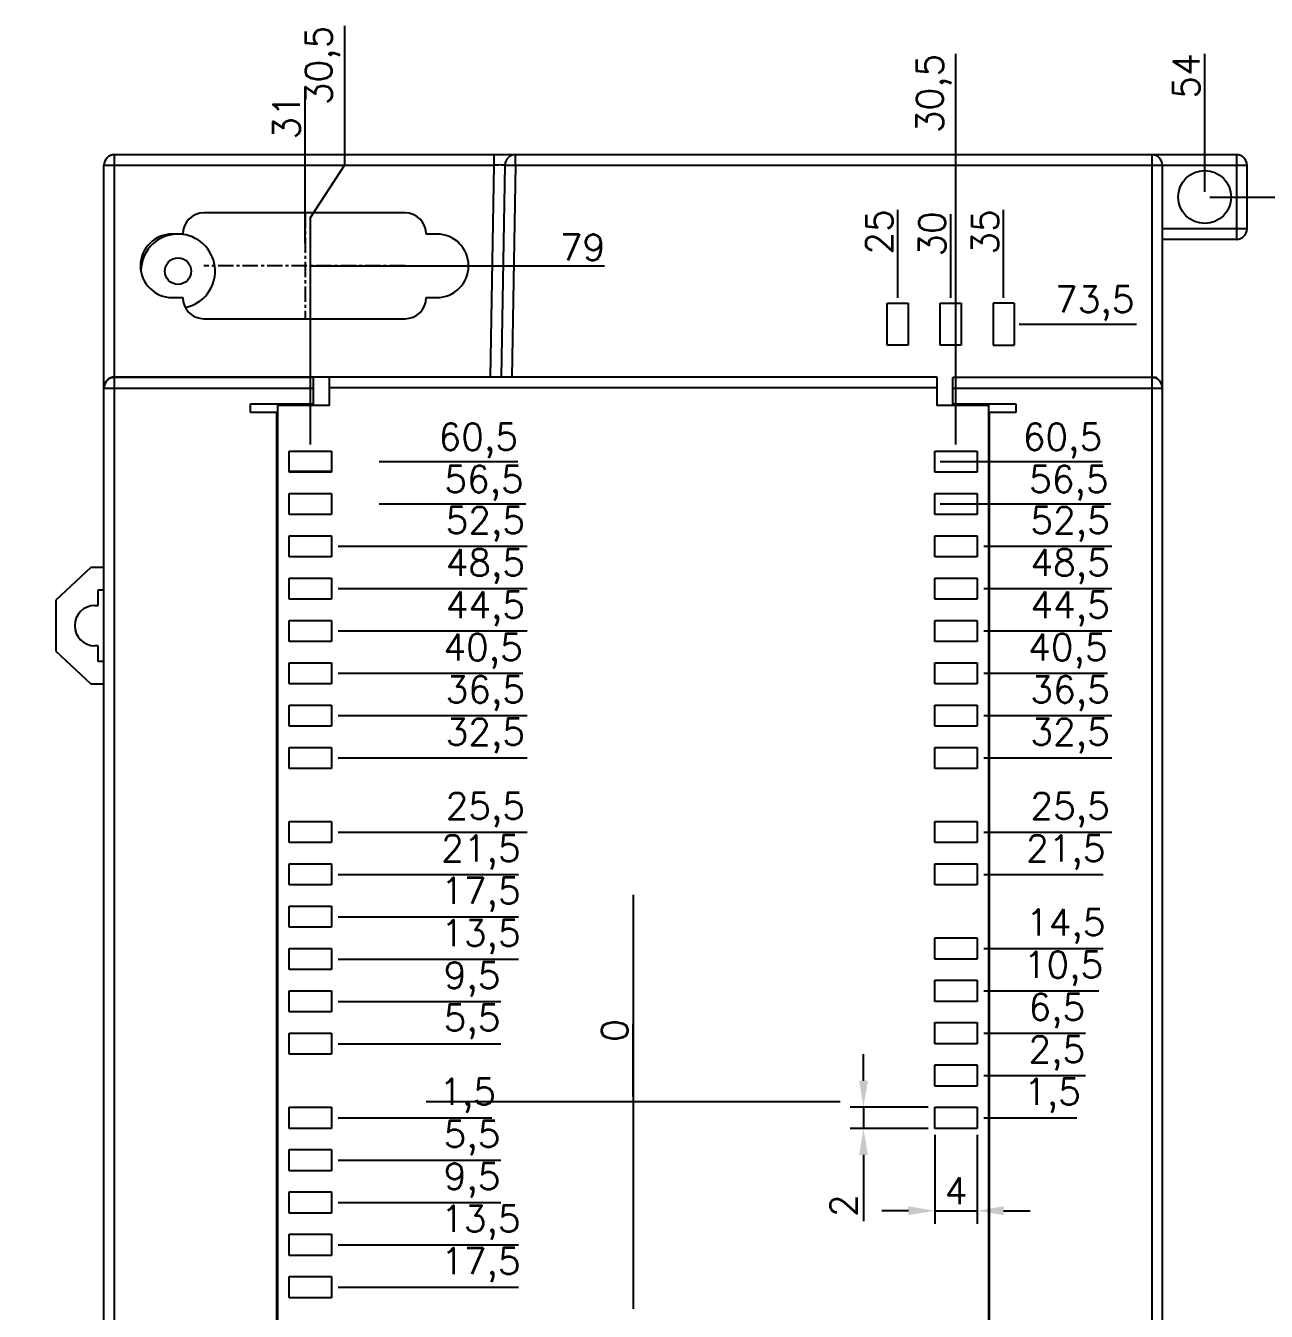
# Model space of a CAD drawing. Header units: millimetres. Extents: x 1518 to 2112, y -3048 to -2628.
# Drawn here: x 1629.7 to 1746.9, y -2850.9 to -2729.4 of the extents above; entities that cross this region are included whole.
import ezdxf

# ---------------------------------------------------------------- set-up
doc = ezdxf.new("R2010")
doc.units = ezdxf.units.MM
doc.header["$MEASUREMENT"] = 0
doc.linetypes.add('CENTER', pattern=[0.6, 0.375, -0.075, 0.075, -0.075])
doc.layers.get('0').update_dxf_attribs({"linetype": 'CONTINUOUS'})
doc.layers.get('Defpoints').update_dxf_attribs({"linetype": 'CONTINUOUS'})
doc.layers.add('dim', color=82, linetype='CONTINUOUS', lineweight=9)
doc.styles.get("Standard").update_dxf_attribs({"font": 'txt', "bigfont": 'gbcbig.shx'})
doc.dimstyles.new('ISO-25', dxfattribs={"dimtxt": 2.5, "dimasz": 2.5, "dimexe": 1.25, "dimexo": 0.625, "dimtad": 1, "dimzin": 0, "dimtxsty": 'Standard', "dimcen": 2.5, "dimadec": 0, "dimazin": 0, "dimtfac": 1, "dimtdec": 4, "dimtofl": 0, "dimtmove": 0, "dimatfit": 3, "dimfxl": 0, "dimtolj": 1, "dimtzin": 0, "dimarcsym": 0})

# ---------------------------------------------------------------- blocks, each defined once
blk = doc.blocks.new('*D128')
at = {"layer": 'Defpoints', "color": 0}
for p in [(1717.55, -2740.19), (1717.55, -2769.61), (1687.05, -2831.11)]:
    blk.add_point(p, dxfattribs=at)
at = {"layer": 'dim', "color": 0, "lineweight": -2}
blk.add_line((1717.55, -2768.98), (1717.55, -2732.07), dxfattribs=at)
at = {"layer": 'dim', "color": 0, "insert": (1715.46, -2735.82), "char_height": 2.5, "attachment_point": 5, "rotation": 90}
blk.add_mtext('30,5', dxfattribs=at)
blk = doc.blocks.new('*D129')
at = {"layer": 'Defpoints', "color": 0}
for p in [(1659.8, -2737.55), (1656.55, -2769.61), (1687.05, -2831.11)]:
    blk.add_point(p, dxfattribs=at)
at = {"layer": 'dim', "color": 0, "lineweight": -2}
for p, q in [((1659.8, -2742.55), (1659.8, -2729.42)), ((1656.55, -2747.55), (1659.8, -2742.55)), ((1656.55, -2768.98), (1656.55, -2747.55))]:
    blk.add_line(p, q, dxfattribs=at)
at = {"layer": 'dim', "color": 0, "insert": (1657.71, -2733.17), "char_height": 2.5, "attachment_point": 5, "rotation": 90}
blk.add_mtext('30,5', dxfattribs=at)
blk = doc.blocks.new('*D130')
at = {"layer": 'Defpoints', "color": 0}
for p in [(1687.05, -2825.48), (1687.05, -2831.11), (1687.05, -2831.11)]:
    blk.add_point(p, dxfattribs=at)
at = {"layer": 'dim', "color": 0, "lineweight": -2}
blk.add_line((1687.05, -2830.61), (1687.05, -2823.73), dxfattribs=at)
at = {"layer": 'dim', "color": 0, "insert": (1685.3, -2824.36), "char_height": 2.5, "attachment_point": 5, "rotation": 90}
blk.add_mtext('0', dxfattribs=at)
blk = doc.blocks.new('*D101')
at = {"layer": 'Defpoints', "color": 0}
for p in [(1656.05, -2740.19), (1656.05, -2750.47), (1687.05, -2831.11)]:
    blk.add_point(p, dxfattribs=at)
at = {"layer": 'dim', "color": 0, "lineweight": -2}
blk.add_line((1656.05, -2749.97), (1656.05, -2736.36), dxfattribs=at)
at = {"layer": 'dim', "color": 0, "insert": (1654.3, -2738.03), "char_height": 2.5, "attachment_point": 5, "rotation": 90}
blk.add_mtext('31', dxfattribs=at)
blk = doc.blocks.new('*D102')
at = {"layer": 'Defpoints', "color": 0}
for p in [(1656, -2752.11), (1679.69, -2752.11), (1687.05, -2831.11)]:
    blk.add_point(p, dxfattribs=at)
at = {"layer": 'dim', "color": 0, "lineweight": -2}
blk.add_line((1656.5, -2752.11), (1684.35, -2752.11), dxfattribs=at)
at = {"layer": 'dim', "color": 0, "insert": (1682.27, -2750.36), "char_height": 2.5, "attachment_point": 5}
blk.add_mtext('79', dxfattribs=at)
blk = doc.blocks.new('*D131')
at = {"layer": 'Defpoints', "color": 0}
for p in [(1715.55, -2831.61), (1708.81, -2833.61), (1715.55, -2833.61)]:
    blk.add_point(p, dxfattribs=at)
at = {"layer": 'dim', "color": 0, "lineweight": -2}
for p, q in [((1708.81, -2829.11), (1708.81, -2826.61)), ((1714.92, -2831.61), (1707.56, -2831.61)), ((1708.81, -2831.61), (1708.81, -2833.61)), ((1714.92, -2833.61), (1707.56, -2833.61)), ((1708.81, -2836.11), (1708.81, -2842.36))]:
    blk.add_line(p, q, dxfattribs=at)
at = {"layer": 'dim', "color": 0}
for points in [[(1708.4, -2829.11), (1709.23, -2829.11), (1708.81, -2831.61)], [(1708.4, -2836.11), (1709.23, -2836.11), (1708.81, -2833.61)]]:
    blk.add_solid(points, dxfattribs=at)
at = {"layer": 'dim', "color": 0, "insert": (1706.94, -2840.9), "char_height": 2.5, "attachment_point": 5, "rotation": 90}
blk.add_mtext('2', dxfattribs=at)
blk = doc.blocks.new('*D132')
at = {"layer": 'Defpoints', "color": 0}
for p in [(1715.55, -2833.61), (1719.55, -2833.61), (1719.55, -2841.39)]:
    blk.add_point(p, dxfattribs=at)
at = {"layer": 'dim', "color": 0, "lineweight": -2}
for p, q in [((1715.55, -2834.23), (1715.55, -2842.64)), ((1719.55, -2834.23), (1719.55, -2842.64)), ((1713.05, -2841.39), (1710.55, -2841.39)), ((1715.55, -2841.39), (1719.55, -2841.39)), ((1722.05, -2841.39), (1724.55, -2841.39))]:
    blk.add_line(p, q, dxfattribs=at)
at = {"layer": 'dim', "color": 0}
for points in [[(1713.05, -2840.97), (1713.05, -2841.8), (1715.55, -2841.39)], [(1722.05, -2840.97), (1722.05, -2841.8), (1719.55, -2841.39)]]:
    blk.add_solid(points, dxfattribs=at)
at = {"layer": 'dim', "color": 0, "insert": (1717.55, -2839.51), "char_height": 2.5, "attachment_point": 5}
blk.add_mtext('4', dxfattribs=at)
blk = doc.blocks.new('*D133')
at = {"layer": 'Defpoints', "color": 0}
for p in [(1687.05, -2831.11), (1658.55, -2848.61), (1668.5, -2848.61)]:
    blk.add_point(p, dxfattribs=at)
at = {"layer": 'dim', "color": 0, "lineweight": -2}
blk.add_line((1659.17, -2848.61), (1676.21, -2848.61), dxfattribs=at)
at = {"layer": 'dim', "color": 0, "insert": (1672.66, -2846.52), "char_height": 2.5, "attachment_point": 5}
blk.add_mtext('17,5', dxfattribs=at)
blk = doc.blocks.new('*D134')
at = {"layer": 'Defpoints', "color": 0}
for p in [(1687.05, -2831.11), (1658.55, -2844.61), (1668.5, -2844.61)]:
    blk.add_point(p, dxfattribs=at)
at = {"layer": 'dim', "color": 0, "lineweight": -2}
blk.add_line((1659.17, -2844.61), (1676.21, -2844.61), dxfattribs=at)
at = {"layer": 'dim', "color": 0, "insert": (1672.66, -2842.52), "char_height": 2.5, "attachment_point": 5}
blk.add_mtext('13,5', dxfattribs=at)
blk = doc.blocks.new('*D135')
at = {"layer": 'Defpoints', "color": 0}
for p in [(1687.05, -2831.11), (1658.55, -2840.61), (1668.5, -2840.61)]:
    blk.add_point(p, dxfattribs=at)
at = {"layer": 'dim', "color": 0, "lineweight": -2}
blk.add_line((1659.17, -2840.61), (1674.54, -2840.61), dxfattribs=at)
at = {"layer": 'dim', "color": 0, "insert": (1671.83, -2838.52), "char_height": 2.5, "attachment_point": 5}
blk.add_mtext('9,5', dxfattribs=at)
blk = doc.blocks.new('*D136')
at = {"layer": 'Defpoints', "color": 0}
for p in [(1687.05, -2831.11), (1658.55, -2836.61), (1668.5, -2836.61)]:
    blk.add_point(p, dxfattribs=at)
at = {"layer": 'dim', "color": 0, "lineweight": -2}
blk.add_line((1659.17, -2836.61), (1674.54, -2836.61), dxfattribs=at)
at = {"layer": 'dim', "color": 0, "insert": (1671.83, -2834.52), "char_height": 2.5, "attachment_point": 5}
blk.add_mtext('5,5', dxfattribs=at)
blk = doc.blocks.new('*D137')
at = {"layer": 'Defpoints', "color": 0}
for p in [(1687.05, -2831.11), (1658.55, -2832.61), (1668.5, -2832.61)]:
    blk.add_point(p, dxfattribs=at)
at = {"layer": 'dim', "color": 0, "lineweight": -2}
blk.add_line((1659.17, -2832.61), (1673.71, -2832.61), dxfattribs=at)
at = {"layer": 'dim', "color": 0, "insert": (1671.41, -2830.52), "char_height": 2.5, "attachment_point": 5}
blk.add_mtext('1,5', dxfattribs=at)
blk = doc.blocks.new('*D138')
at = {"layer": 'Defpoints', "color": 0}
for p in [(1658.55, -2825.61), (1668.5, -2825.61), (1687.05, -2831.11)]:
    blk.add_point(p, dxfattribs=at)
at = {"layer": 'dim', "color": 0, "lineweight": -2}
blk.add_line((1659.17, -2825.61), (1674.54, -2825.61), dxfattribs=at)
at = {"layer": 'dim', "color": 0, "insert": (1671.83, -2823.52), "char_height": 2.5, "attachment_point": 5}
blk.add_mtext('5,5', dxfattribs=at)
blk = doc.blocks.new('*D139')
at = {"layer": 'Defpoints', "color": 0}
for p in [(1658.55, -2821.61), (1668.5, -2821.61), (1687.05, -2831.11)]:
    blk.add_point(p, dxfattribs=at)
at = {"layer": 'dim', "color": 0, "lineweight": -2}
blk.add_line((1659.17, -2821.61), (1674.54, -2821.61), dxfattribs=at)
at = {"layer": 'dim', "color": 0, "insert": (1671.83, -2819.52), "char_height": 2.5, "attachment_point": 5}
blk.add_mtext('9,5', dxfattribs=at)
blk = doc.blocks.new('*D140')
at = {"layer": 'Defpoints', "color": 0}
for p in [(1658.55, -2817.61), (1668.5, -2817.61), (1687.05, -2831.11)]:
    blk.add_point(p, dxfattribs=at)
at = {"layer": 'dim', "color": 0, "lineweight": -2}
blk.add_line((1659.17, -2817.61), (1676.21, -2817.61), dxfattribs=at)
at = {"layer": 'dim', "color": 0, "insert": (1672.66, -2815.52), "char_height": 2.5, "attachment_point": 5}
blk.add_mtext('13,5', dxfattribs=at)
blk = doc.blocks.new('*D141')
at = {"layer": 'Defpoints', "color": 0}
for p in [(1658.55, -2813.61), (1668.5, -2813.61), (1687.05, -2831.11)]:
    blk.add_point(p, dxfattribs=at)
at = {"layer": 'dim', "color": 0, "lineweight": -2}
blk.add_line((1659.17, -2813.61), (1676.21, -2813.61), dxfattribs=at)
at = {"layer": 'dim', "color": 0, "insert": (1672.66, -2811.52), "char_height": 2.5, "attachment_point": 5}
blk.add_mtext('17,5', dxfattribs=at)
blk = doc.blocks.new('*D142')
at = {"layer": 'Defpoints', "color": 0}
for p in [(1658.55, -2809.61), (1668.5, -2809.61), (1687.05, -2831.11)]:
    blk.add_point(p, dxfattribs=at)
at = {"layer": 'dim', "color": 0, "lineweight": -2}
blk.add_line((1659.17, -2809.61), (1676.21, -2809.61), dxfattribs=at)
at = {"layer": 'dim', "color": 0, "insert": (1672.66, -2807.52), "char_height": 2.5, "attachment_point": 5}
blk.add_mtext('21,5', dxfattribs=at)
blk = doc.blocks.new('*D143')
at = {"layer": 'Defpoints', "color": 0}
for p in [(1658.55, -2805.61), (1668.5, -2805.61), (1687.05, -2831.11)]:
    blk.add_point(p, dxfattribs=at)
at = {"layer": 'dim', "color": 0, "lineweight": -2}
blk.add_line((1659.17, -2805.61), (1677.04, -2805.61), dxfattribs=at)
at = {"layer": 'dim', "color": 0, "insert": (1673.08, -2803.52), "char_height": 2.5, "attachment_point": 5}
blk.add_mtext('25,5', dxfattribs=at)
blk = doc.blocks.new('*D144')
at = {"layer": 'Defpoints', "color": 0}
for p in [(1658.55, -2798.61), (1668.5, -2798.61), (1687.05, -2831.11)]:
    blk.add_point(p, dxfattribs=at)
at = {"layer": 'dim', "color": 0, "lineweight": -2}
blk.add_line((1659.17, -2798.61), (1677.04, -2798.61), dxfattribs=at)
at = {"layer": 'dim', "color": 0, "insert": (1673.08, -2796.52), "char_height": 2.5, "attachment_point": 5}
blk.add_mtext('32,5', dxfattribs=at)
blk = doc.blocks.new('*D145')
at = {"layer": 'Defpoints', "color": 0}
for p in [(1658.55, -2794.61), (1668.5, -2794.61), (1687.05, -2831.11)]:
    blk.add_point(p, dxfattribs=at)
at = {"layer": 'dim', "color": 0, "lineweight": -2}
blk.add_line((1659.17, -2794.61), (1677.04, -2794.61), dxfattribs=at)
at = {"layer": 'dim', "color": 0, "insert": (1673.08, -2792.52), "char_height": 2.5, "attachment_point": 5}
blk.add_mtext('36,5', dxfattribs=at)
blk = doc.blocks.new('*D146')
at = {"layer": 'Defpoints', "color": 0}
for p in [(1658.55, -2790.61), (1668.5, -2790.61), (1687.05, -2831.11)]:
    blk.add_point(p, dxfattribs=at)
at = {"layer": 'dim', "color": 0, "lineweight": -2}
blk.add_line((1659.17, -2790.61), (1676.62, -2790.61), dxfattribs=at)
at = {"layer": 'dim', "color": 0, "insert": (1672.87, -2788.52), "char_height": 2.5, "attachment_point": 5}
blk.add_mtext('40,5', dxfattribs=at)
blk = doc.blocks.new('*D147')
at = {"layer": 'Defpoints', "color": 0}
for p in [(1658.55, -2786.61), (1668.5, -2786.61), (1687.05, -2831.11)]:
    blk.add_point(p, dxfattribs=at)
at = {"layer": 'dim', "color": 0, "lineweight": -2}
blk.add_line((1659.17, -2786.61), (1677.04, -2786.61), dxfattribs=at)
at = {"layer": 'dim', "color": 0, "insert": (1673.08, -2784.52), "char_height": 2.5, "attachment_point": 5}
blk.add_mtext('44,5', dxfattribs=at)
blk = doc.blocks.new('*D148')
at = {"layer": 'Defpoints', "color": 0}
for p in [(1658.55, -2782.61), (1668.5, -2782.61), (1687.05, -2831.11)]:
    blk.add_point(p, dxfattribs=at)
at = {"layer": 'dim', "color": 0, "lineweight": -2}
blk.add_line((1659.17, -2782.61), (1677.04, -2782.61), dxfattribs=at)
at = {"layer": 'dim', "color": 0, "insert": (1673.08, -2780.52), "char_height": 2.5, "attachment_point": 5}
blk.add_mtext('48,5', dxfattribs=at)
blk = doc.blocks.new('*D149')
at = {"layer": 'Defpoints', "color": 0}
for p in [(1658.55, -2778.61), (1668.5, -2778.61), (1687.05, -2831.11)]:
    blk.add_point(p, dxfattribs=at)
at = {"layer": 'dim', "color": 0, "lineweight": -2}
blk.add_line((1659.17, -2778.61), (1677.04, -2778.61), dxfattribs=at)
at = {"layer": 'dim', "color": 0, "insert": (1673.08, -2776.52), "char_height": 2.5, "attachment_point": 5}
blk.add_mtext('52,5', dxfattribs=at)
blk = doc.blocks.new('*D103')
at = {"layer": 'Defpoints', "color": 0}
for p in [(1662.55, -2774.61), (1668.5, -2774.61), (1687.05, -2831.11)]:
    blk.add_point(p, dxfattribs=at)
at = {"layer": 'dim', "color": 0, "lineweight": -2}
blk.add_line((1663.05, -2774.61), (1676.91, -2774.61), dxfattribs=at)
at = {"layer": 'dim', "color": 0, "insert": (1672.96, -2772.65), "char_height": 2.5, "attachment_point": 5}
blk.add_mtext('56,5', dxfattribs=at)
blk = doc.blocks.new('*D104')
at = {"layer": 'Defpoints', "color": 0}
for p in [(1662.55, -2770.61), (1668.16, -2770.61), (1687.05, -2831.11)]:
    blk.add_point(p, dxfattribs=at)
at = {"layer": 'dim', "color": 0, "lineweight": -2}
blk.add_line((1663.05, -2770.61), (1676.16, -2770.61), dxfattribs=at)
at = {"layer": 'dim', "color": 0, "insert": (1672.41, -2768.65), "char_height": 2.5, "attachment_point": 5}
blk.add_mtext('60,5', dxfattribs=at)
blk = doc.blocks.new('*D150')
at = {"layer": 'Defpoints', "color": 0}
for p in [(1687.05, -2831.11), (1719.55, -2832.61), (1723.75, -2832.61)]:
    blk.add_point(p, dxfattribs=at)
at = {"layer": 'dim', "color": 0, "lineweight": -2}
blk.add_line((1720.17, -2832.61), (1728.96, -2832.61), dxfattribs=at)
at = {"layer": 'dim', "color": 0, "insert": (1726.67, -2830.52), "char_height": 2.5, "attachment_point": 5}
blk.add_mtext('1,5', dxfattribs=at)
blk = doc.blocks.new('*D151')
at = {"layer": 'Defpoints', "color": 0}
for p in [(1719.55, -2828.61), (1723.75, -2828.61), (1687.05, -2831.11)]:
    blk.add_point(p, dxfattribs=at)
at = {"layer": 'dim', "color": 0, "lineweight": -2}
blk.add_line((1720.17, -2828.61), (1729.79, -2828.61), dxfattribs=at)
at = {"layer": 'dim', "color": 0, "insert": (1727.08, -2826.52), "char_height": 2.5, "attachment_point": 5}
blk.add_mtext('2,5', dxfattribs=at)
blk = doc.blocks.new('*D152')
at = {"layer": 'Defpoints', "color": 0}
for p in [(1719.55, -2824.61), (1723.75, -2824.61), (1687.05, -2831.11)]:
    blk.add_point(p, dxfattribs=at)
at = {"layer": 'dim', "color": 0, "lineweight": -2}
blk.add_line((1720.17, -2824.61), (1729.79, -2824.61), dxfattribs=at)
at = {"layer": 'dim', "color": 0, "insert": (1727.08, -2822.52), "char_height": 2.5, "attachment_point": 5}
blk.add_mtext('6,5', dxfattribs=at)
blk = doc.blocks.new('*D153')
at = {"layer": 'Defpoints', "color": 0}
for p in [(1719.55, -2820.61), (1723.75, -2820.61), (1687.05, -2831.11)]:
    blk.add_point(p, dxfattribs=at)
at = {"layer": 'dim', "color": 0, "lineweight": -2}
blk.add_line((1720.17, -2820.61), (1731.04, -2820.61), dxfattribs=at)
at = {"layer": 'dim', "color": 0, "insert": (1727.71, -2818.52), "char_height": 2.5, "attachment_point": 5}
blk.add_mtext('10,5', dxfattribs=at)
blk = doc.blocks.new('*D154')
at = {"layer": 'Defpoints', "color": 0}
for p in [(1719.55, -2816.61), (1723.75, -2816.61), (1687.05, -2831.11)]:
    blk.add_point(p, dxfattribs=at)
at = {"layer": 'dim', "color": 0, "lineweight": -2}
blk.add_line((1720.17, -2816.61), (1731.46, -2816.61), dxfattribs=at)
at = {"layer": 'dim', "color": 0, "insert": (1727.92, -2814.52), "char_height": 2.5, "attachment_point": 5}
blk.add_mtext('14,5', dxfattribs=at)
blk = doc.blocks.new('*D155')
at = {"layer": 'Defpoints', "color": 0}
for p in [(1719.55, -2809.61), (1723.75, -2809.61), (1687.05, -2831.11)]:
    blk.add_point(p, dxfattribs=at)
at = {"layer": 'dim', "color": 0, "lineweight": -2}
blk.add_line((1720.17, -2809.61), (1731.46, -2809.61), dxfattribs=at)
at = {"layer": 'dim', "color": 0, "insert": (1727.92, -2807.52), "char_height": 2.5, "attachment_point": 5}
blk.add_mtext('21,5', dxfattribs=at)
blk = doc.blocks.new('*D156')
at = {"layer": 'Defpoints', "color": 0}
for p in [(1719.55, -2805.61), (1723.75, -2805.61), (1687.05, -2831.11)]:
    blk.add_point(p, dxfattribs=at)
at = {"layer": 'dim', "color": 0, "lineweight": -2}
blk.add_line((1720.17, -2805.61), (1732.29, -2805.61), dxfattribs=at)
at = {"layer": 'dim', "color": 0, "insert": (1728.33, -2803.52), "char_height": 2.5, "attachment_point": 5}
blk.add_mtext('25,5', dxfattribs=at)
blk = doc.blocks.new('*D157')
at = {"layer": 'Defpoints', "color": 0}
for p in [(1719.55, -2798.61), (1723.75, -2798.61), (1687.05, -2831.11)]:
    blk.add_point(p, dxfattribs=at)
at = {"layer": 'dim', "color": 0, "lineweight": -2}
blk.add_line((1720.17, -2798.61), (1732.29, -2798.61), dxfattribs=at)
at = {"layer": 'dim', "color": 0, "insert": (1728.33, -2796.52), "char_height": 2.5, "attachment_point": 5}
blk.add_mtext('32,5', dxfattribs=at)
blk = doc.blocks.new('*D158')
at = {"layer": 'Defpoints', "color": 0}
for p in [(1719.55, -2794.61), (1723.75, -2794.61), (1687.05, -2831.11)]:
    blk.add_point(p, dxfattribs=at)
at = {"layer": 'dim', "color": 0, "lineweight": -2}
blk.add_line((1720.17, -2794.61), (1732.29, -2794.61), dxfattribs=at)
at = {"layer": 'dim', "color": 0, "insert": (1728.33, -2792.52), "char_height": 2.5, "attachment_point": 5}
blk.add_mtext('36,5', dxfattribs=at)
blk = doc.blocks.new('*D159')
at = {"layer": 'Defpoints', "color": 0}
for p in [(1719.55, -2790.61), (1723.75, -2790.61), (1687.05, -2831.11)]:
    blk.add_point(p, dxfattribs=at)
at = {"layer": 'dim', "color": 0, "lineweight": -2}
blk.add_line((1720.17, -2790.61), (1731.87, -2790.61), dxfattribs=at)
at = {"layer": 'dim', "color": 0, "insert": (1728.12, -2788.52), "char_height": 2.5, "attachment_point": 5}
blk.add_mtext('40,5', dxfattribs=at)
blk = doc.blocks.new('*D160')
at = {"layer": 'Defpoints', "color": 0}
for p in [(1719.55, -2786.61), (1723.75, -2786.61), (1687.05, -2831.11)]:
    blk.add_point(p, dxfattribs=at)
at = {"layer": 'dim', "color": 0, "lineweight": -2}
blk.add_line((1720.17, -2786.61), (1732.29, -2786.61), dxfattribs=at)
at = {"layer": 'dim', "color": 0, "insert": (1728.33, -2784.52), "char_height": 2.5, "attachment_point": 5}
blk.add_mtext('44,5', dxfattribs=at)
blk = doc.blocks.new('*D161')
at = {"layer": 'Defpoints', "color": 0}
for p in [(1719.55, -2782.61), (1723.75, -2782.61), (1687.05, -2831.11)]:
    blk.add_point(p, dxfattribs=at)
at = {"layer": 'dim', "color": 0, "lineweight": -2}
blk.add_line((1720.17, -2782.61), (1732.29, -2782.61), dxfattribs=at)
at = {"layer": 'dim', "color": 0, "insert": (1728.33, -2780.52), "char_height": 2.5, "attachment_point": 5}
blk.add_mtext('48,5', dxfattribs=at)
blk = doc.blocks.new('*D162')
at = {"layer": 'Defpoints', "color": 0}
for p in [(1719.55, -2778.61), (1723.75, -2778.61), (1687.05, -2831.11)]:
    blk.add_point(p, dxfattribs=at)
at = {"layer": 'dim', "color": 0, "lineweight": -2}
blk.add_line((1720.17, -2778.61), (1732.29, -2778.61), dxfattribs=at)
at = {"layer": 'dim', "color": 0, "insert": (1728.33, -2776.52), "char_height": 2.5, "attachment_point": 5}
blk.add_mtext('52,5', dxfattribs=at)
blk = doc.blocks.new('*D105')
at = {"layer": 'Defpoints', "color": 0}
for p in [(1715.55, -2774.61), (1723.75, -2774.61), (1687.05, -2831.11)]:
    blk.add_point(p, dxfattribs=at)
at = {"layer": 'dim', "color": 0, "lineweight": -2}
blk.add_line((1716.05, -2774.61), (1732.17, -2774.61), dxfattribs=at)
at = {"layer": 'dim', "color": 0, "insert": (1728.21, -2772.65), "char_height": 2.5, "attachment_point": 5}
blk.add_mtext('56,5', dxfattribs=at)
blk = doc.blocks.new('*D106')
at = {"layer": 'Defpoints', "color": 0}
for p in [(1715.55, -2770.61), (1723.36, -2770.61), (1687.05, -2831.11)]:
    blk.add_point(p, dxfattribs=at)
at = {"layer": 'dim', "color": 0, "lineweight": -2}
blk.add_line((1716.05, -2770.61), (1731.36, -2770.61), dxfattribs=at)
at = {"layer": 'dim', "color": 0, "insert": (1727.61, -2768.65), "char_height": 2.5, "attachment_point": 5}
blk.add_mtext('60,5', dxfattribs=at)
blk = doc.blocks.new('*D107')
at = {"layer": 'Defpoints', "color": 0}
for p in [(1723.03, -2757.61), (1726.2, -2757.61), (1687.05, -2831.11)]:
    blk.add_point(p, dxfattribs=at)
at = {"layer": 'dim', "color": 0, "lineweight": -2}
blk.add_line((1723.53, -2757.61), (1734.62, -2757.61), dxfattribs=at)
at = {"layer": 'dim', "color": 0, "insert": (1730.66, -2755.65), "char_height": 2.5, "attachment_point": 5}
blk.add_mtext('73,5', dxfattribs=at)
blk = doc.blocks.new('*D108')
at = {"layer": 'Defpoints', "color": 0}
for p in [(1722.05, -2751.48), (1722.05, -2755.62), (1687.05, -2831.11)]:
    blk.add_point(p, dxfattribs=at)
at = {"layer": 'dim', "color": 0, "lineweight": -2}
blk.add_line((1722.05, -2755.12), (1722.05, -2746.81), dxfattribs=at)
at = {"layer": 'dim', "color": 0, "insert": (1720.3, -2748.9), "char_height": 2.5, "attachment_point": 5, "rotation": 90}
blk.add_mtext('35', dxfattribs=at)
blk = doc.blocks.new('*D109')
at = {"layer": 'Defpoints', "color": 0}
for p in [(1717.05, -2751.48), (1717.05, -2755.62), (1687.05, -2831.11)]:
    blk.add_point(p, dxfattribs=at)
at = {"layer": 'dim', "color": 0, "lineweight": -2}
blk.add_line((1717.05, -2755.12), (1717.05, -2747.23), dxfattribs=at)
at = {"layer": 'dim', "color": 0, "insert": (1715.3, -2749.1), "char_height": 2.5, "attachment_point": 5, "rotation": 90}
blk.add_mtext('30', dxfattribs=at)
blk = doc.blocks.new('*D163')
at = {"layer": 'Defpoints', "color": 0}
for p in [(1712.05, -2751.48), (1712.05, -2755.62), (1687.05, -2831.11)]:
    blk.add_point(p, dxfattribs=at)
at = {"layer": 'dim', "color": 0, "lineweight": -2}
blk.add_line((1712.05, -2755.12), (1712.05, -2746.81), dxfattribs=at)
at = {"layer": 'dim', "color": 0, "insert": (1710.3, -2748.9), "char_height": 2.5, "attachment_point": 5, "rotation": 90}
blk.add_mtext('25', dxfattribs=at)
blk = doc.blocks.new('*D110')
at = {"layer": 'Defpoints', "color": 0}
for p in [(1687.05, -2831.11), (1633.05, -2916.61), (1641.61, -2916.61)]:
    blk.add_point(p, dxfattribs=at)
at = {"layer": 'dim', "color": 0, "lineweight": -2}
blk.add_line((1633.55, -2916.61), (1650.03, -2916.61), dxfattribs=at)
at = {"layer": 'dim', "color": 0, "insert": (1646.07, -2914.65), "char_height": 2.5, "attachment_point": 5}
blk.add_mtext('85,5', dxfattribs=at)
blk = doc.blocks.new('*D111')
at = {"layer": 'Defpoints', "color": 0}
for p in [(1687.05, -2831.11), (1633.05, -2907.75), (1633.05, -2916.61)]:
    blk.add_point(p, dxfattribs=at)
at = {"layer": 'dim', "color": 0, "lineweight": -2}
blk.add_line((1633.05, -2916.11), (1633.05, -2903.09), dxfattribs=at)
at = {"layer": 'dim', "color": 0, "insert": (1631.3, -2905.17), "char_height": 2.5, "attachment_point": 5, "rotation": 90}
blk.add_mtext('54', dxfattribs=at)
blk = doc.blocks.new('*D164')
at = {"layer": 'Defpoints', "color": 0}
for p in [(1741.05, -2745.61), (1749.61, -2745.61), (1687.05, -2831.11)]:
    blk.add_point(p, dxfattribs=at)
at = {"layer": 'dim', "color": 0, "lineweight": -2}
blk.add_line((1741.55, -2745.61), (1758.03, -2745.61), dxfattribs=at)
at = {"layer": 'dim', "color": 0, "insert": (1754.07, -2743.65), "char_height": 2.5, "attachment_point": 5}
blk.add_mtext('85,5', dxfattribs=at)
blk = doc.blocks.new('*D165')
at = {"layer": 'Defpoints', "color": 0}
for p in [(1741.05, -2736.75), (1741.05, -2745.61), (1687.05, -2831.11)]:
    blk.add_point(p, dxfattribs=at)
at = {"layer": 'dim', "color": 0, "lineweight": -2}
blk.add_line((1741.05, -2745.11), (1741.05, -2732.09), dxfattribs=at)
at = {"layer": 'dim', "color": 0, "insert": (1739.3, -2734.17), "char_height": 2.5, "attachment_point": 5, "rotation": 90}
blk.add_mtext('54', dxfattribs=at)

msp = doc.modelspace()

# ---------------------------------------------------------------- linework, layer by layer
at = {"color": 7, "linetype": 'Continuous'}
for p, q in [((1637.048, -2919.607), (1637.048, -2742.607)), ((1744.048, -2741.607), (1638.048, -2741.607)), ((1638.048, -2762.607), (1638.048, -2741.607)), ((1638.048, -2742.589), (1673.931, -2742.589)), ((1673.582, -2762.607), (1673.931, -2742.589)), ((1673.931, -2742.589), (1673.931, -2741.607)), ((1674.931, -2742.589), (1674.582, -2762.607)), ((1674.931, -2742.589), (1675.931, -2742.607)), ((1675.931, -2742.607), (1675.582, -2762.607)), ((1675.931, -2742.607), (1675.931, -2741.607)), ((1675.931, -2742.607), (1745.048, -2742.607)), ((1736.048, -2741.607), (1736.048, -2920.607)), ((1737.048, -2919.607), (1737.048, -2742.607)), ((1744.048, -2741.607), (1744.048, -2749.607)), ((1745.048, -2748.607), (1745.048, -2742.607)), ((1665.498, -2747.107), (1646.498, -2747.107)), ((1745.048, -2748.607), (1737.048, -2748.607)), ((1644.498, -2749.107), (1643.498, -2749.107)), ((1668.498, -2749.107), (1667.498, -2749.107)), ((1744.048, -2749.607), (1737.048, -2749.607)), ((1643.498, -2755.107), (1644.498, -2755.107)), ((1667.498, -2755.107), (1668.498, -2755.107)), ((1711.062, -2755.621), (1713.034, -2755.621)), ((1711.062, -2759.593), (1711.062, -2755.621)), ((1713.034, -2755.621), (1713.034, -2759.593)), ((1716.062, -2755.621), (1718.034, -2755.621)), ((1716.062, -2759.593), (1716.062, -2755.621)), ((1718.034, -2755.621), (1718.034, -2759.593)), ((1723.034, -2755.621), (1721.062, -2755.621)), ((1721.062, -2755.621), (1721.062, -2759.593)), ((1723.034, -2755.621), (1723.034, -2759.593)), ((1646.498, -2757.107), (1665.498, -2757.107)), ((1713.034, -2759.593), (1711.062, -2759.593)), ((1718.034, -2759.593), (1716.062, -2759.593)), ((1721.062, -2759.593), (1723.034, -2759.593)), ((1638.048, -2762.607), (1715.748, -2762.607)), ((1656.848, -2762.657), (1638.048, -2762.657)), ((1638.048, -2920.607), (1638.048, -2762.657)), ((1655.248, -2762.607), (1655.248, -2762.657)), ((1656.448, -2762.657), (1656.448, -2762.607)), ((1656.848, -2765.307), (1656.848, -2762.657)), ((1658.348, -2765.307), (1658.348, -2762.607)), ((1715.748, -2762.607), (1715.748, -2765.307)), ((1736.484, -2762.657), (1717.248, -2762.657)), ((1717.248, -2765.307), (1717.248, -2762.657)), ((1736.484, -2762.657), (1736.484, -2762.77)), ((1637.048, -2763.657), (1656.848, -2763.657)), ((1658.348, -2763.607), (1715.748, -2763.607)), ((1717.248, -2763.657), (1737.048, -2763.657)), ((1650.898, -2765.157), (1656.848, -2765.157)), ((1650.898, -2765.957), (1650.898, -2765.157)), ((1658.348, -2765.307), (1653.448, -2765.307)), ((1653.448, -2765.307), (1653.448, -2917.907)), ((1654.848, -2765.307), (1654.848, -2765.157)), ((1720.648, -2765.307), (1715.748, -2765.307)), ((1717.248, -2765.157), (1723.198, -2765.157)), ((1719.248, -2765.307), (1719.248, -2765.157)), ((1720.648, -2918.107), (1720.648, -2765.157)), ((1723.198, -2765.157), (1723.198, -2765.957)), ((1653.398, -2765.957), (1650.898, -2765.957)), ((1653.398, -2917.307), (1653.398, -2765.957)), ((1723.198, -2765.957), (1720.698, -2765.957)), ((1720.698, -2765.957), (1720.698, -2917.307)), ((1654.548, -2769.607), (1658.548, -2769.607)), ((1654.548, -2771.607), (1654.548, -2769.607)), ((1658.548, -2769.607), (1658.548, -2771.607)), ((1715.548, -2769.607), (1719.548, -2769.607)), ((1715.548, -2771.607), (1715.548, -2769.607)), ((1719.548, -2769.607), (1719.548, -2771.607)), ((1658.548, -2771.557), (1654.548, -2771.557)), ((1658.548, -2771.607), (1654.548, -2771.607)), ((1719.548, -2771.607), (1715.548, -2771.607)), ((1654.548, -2773.607), (1658.548, -2773.607)), ((1654.548, -2775.607), (1654.548, -2773.607)), ((1658.548, -2773.607), (1658.548, -2775.607)), ((1715.548, -2773.607), (1719.548, -2773.607)), ((1715.548, -2775.607), (1715.548, -2773.607)), ((1719.548, -2773.607), (1719.548, -2775.607)), ((1658.548, -2775.607), (1654.548, -2775.607)), ((1719.548, -2775.607), (1715.548, -2775.607)), ((1654.548, -2777.607), (1658.548, -2777.607)), ((1654.548, -2779.607), (1654.548, -2777.607)), ((1658.548, -2777.607), (1658.548, -2779.607)), ((1715.548, -2777.607), (1719.548, -2777.607)), ((1715.548, -2779.607), (1715.548, -2777.607)), ((1719.548, -2777.607), (1719.548, -2779.607)), ((1658.548, -2779.607), (1654.548, -2779.607)), ((1719.548, -2779.607), (1715.548, -2779.607)), ((1635.806, -2780.607), (1632.495, -2783.704)), ((1637.048, -2780.607), (1635.806, -2780.607)), ((1654.548, -2781.607), (1658.548, -2781.607)), ((1654.548, -2783.607), (1654.548, -2781.607)), ((1658.548, -2781.607), (1658.548, -2783.607)), ((1715.548, -2781.607), (1719.548, -2781.607)), ((1715.548, -2783.607), (1715.548, -2781.607)), ((1719.548, -2781.607), (1719.548, -2783.607)), ((1636.495, -2782.707), (1637.048, -2782.707)), ((1636.495, -2784.207), (1636.495, -2782.707)), ((1632.495, -2783.704), (1632.495, -2788.51)), ((1658.548, -2783.607), (1654.548, -2783.607)), ((1719.548, -2783.607), (1715.548, -2783.607)), ((1636.189, -2784.207), (1636.495, -2784.207)), ((1654.548, -2785.607), (1658.548, -2785.607)), ((1654.548, -2787.607), (1654.548, -2785.607)), ((1658.548, -2785.607), (1658.548, -2787.607)), ((1715.548, -2785.607), (1719.548, -2785.607)), ((1715.548, -2787.607), (1715.548, -2785.607)), ((1719.548, -2785.607), (1719.548, -2787.607)), ((1658.548, -2787.607), (1654.548, -2787.607)), ((1719.548, -2787.607), (1715.548, -2787.607)), ((1632.495, -2788.51), (1635.806, -2791.607)), ((1636.495, -2788.007), (1636.189, -2788.007)), ((1636.495, -2789.507), (1636.495, -2788.007)), ((1637.048, -2789.507), (1636.495, -2789.507)), ((1654.548, -2789.607), (1658.548, -2789.607)), ((1654.548, -2791.607), (1654.548, -2789.607)), ((1658.548, -2789.607), (1658.548, -2791.607)), ((1715.548, -2789.607), (1719.548, -2789.607)), ((1715.548, -2791.607), (1715.548, -2789.607)), ((1719.548, -2789.607), (1719.548, -2791.607)), ((1635.806, -2791.607), (1637.048, -2791.607)), ((1658.548, -2791.607), (1654.548, -2791.607)), ((1719.548, -2791.607), (1715.548, -2791.607)), ((1654.548, -2793.607), (1658.548, -2793.607)), ((1654.548, -2795.607), (1654.548, -2793.607)), ((1658.548, -2793.607), (1658.548, -2795.607)), ((1715.548, -2793.607), (1719.548, -2793.607)), ((1715.548, -2795.607), (1715.548, -2793.607)), ((1719.548, -2793.607), (1719.548, -2795.607)), ((1658.548, -2795.607), (1654.548, -2795.607)), ((1719.548, -2795.607), (1715.548, -2795.607)), ((1654.548, -2797.607), (1658.548, -2797.607)), ((1654.548, -2799.607), (1654.548, -2797.607)), ((1658.548, -2797.607), (1658.548, -2799.607)), ((1715.548, -2797.607), (1719.548, -2797.607)), ((1715.548, -2799.607), (1715.548, -2797.607)), ((1719.548, -2797.607), (1719.548, -2799.607)), ((1658.548, -2799.607), (1654.548, -2799.607)), ((1719.548, -2799.607), (1715.548, -2799.607)), ((1654.548, -2804.607), (1658.548, -2804.607)), ((1654.548, -2806.607), (1654.548, -2804.607)), ((1658.548, -2804.607), (1658.548, -2806.607)), ((1715.548, -2804.607), (1719.548, -2804.607)), ((1715.548, -2806.607), (1715.548, -2804.607)), ((1719.548, -2804.607), (1719.548, -2806.607)), ((1658.548, -2806.607), (1654.548, -2806.607)), ((1719.548, -2806.607), (1715.548, -2806.607)), ((1654.548, -2808.607), (1658.548, -2808.607)), ((1654.548, -2810.607), (1654.548, -2808.607)), ((1658.548, -2808.607), (1658.548, -2810.607)), ((1715.548, -2808.607), (1719.548, -2808.607)), ((1715.548, -2810.607), (1715.548, -2808.607)), ((1719.548, -2808.607), (1719.548, -2810.607)), ((1658.548, -2810.607), (1654.548, -2810.607)), ((1719.548, -2810.607), (1715.548, -2810.607)), ((1687.048, -2811.549), (1687.048, -2850.665)), ((1687.048, -2811.549), (1687.048, -2850.665)), ((1687.048, -2811.549), (1687.048, -2850.665)), ((1687.048, -2811.549), (1687.048, -2850.665)), ((1687.048, -2811.549), (1687.048, -2850.665)), ((1687.048, -2811.549), (1687.048, -2850.665)), ((1687.048, -2811.549), (1687.048, -2850.665)), ((1654.548, -2812.607), (1658.548, -2812.607)), ((1654.548, -2814.607), (1654.548, -2812.607)), ((1658.548, -2812.607), (1658.548, -2814.607)), ((1658.548, -2814.607), (1654.548, -2814.607)), ((1715.548, -2817.607), (1715.548, -2815.607)), ((1715.548, -2815.607), (1719.548, -2815.607)), ((1719.548, -2815.607), (1719.548, -2817.607)), ((1654.548, -2816.607), (1658.548, -2816.607)), ((1654.548, -2818.607), (1654.548, -2816.607)), ((1658.548, -2816.607), (1658.548, -2818.607)), ((1719.548, -2817.607), (1715.548, -2817.607)), ((1658.548, -2818.607), (1654.548, -2818.607)), ((1715.548, -2821.607), (1715.548, -2819.607)), ((1715.548, -2819.607), (1719.548, -2819.607)), ((1719.548, -2819.607), (1719.548, -2821.607)), ((1654.548, -2820.607), (1658.548, -2820.607)), ((1654.548, -2822.607), (1654.548, -2820.607)), ((1658.548, -2820.607), (1658.548, -2822.607)), ((1719.548, -2821.607), (1715.548, -2821.607)), ((1658.548, -2822.607), (1654.548, -2822.607)), ((1715.548, -2825.607), (1715.548, -2823.607)), ((1715.548, -2823.607), (1719.548, -2823.607)), ((1719.548, -2823.607), (1719.548, -2825.607)), ((1654.548, -2824.607), (1658.548, -2824.607)), ((1654.548, -2826.607), (1654.548, -2824.607)), ((1658.548, -2824.607), (1658.548, -2826.607)), ((1658.548, -2826.607), (1654.548, -2826.607)), ((1719.548, -2825.607), (1715.548, -2825.607)), ((1715.548, -2829.607), (1715.548, -2827.607)), ((1715.548, -2827.607), (1719.548, -2827.607)), ((1719.548, -2827.607), (1719.548, -2829.607)), ((1719.548, -2829.607), (1715.548, -2829.607)), ((1706.606, -2831.107), (1667.49, -2831.107)), ((1706.606, -2831.107), (1667.49, -2831.107)), ((1706.606, -2831.107), (1667.49, -2831.107)), ((1706.606, -2831.107), (1667.49, -2831.107)), ((1706.606, -2831.107), (1667.49, -2831.107)), ((1706.606, -2831.107), (1667.49, -2831.107)), ((1706.606, -2831.107), (1667.49, -2831.107)), ((1654.548, -2831.607), (1658.548, -2831.607)), ((1654.548, -2833.607), (1654.548, -2831.607)), ((1658.548, -2831.607), (1658.548, -2833.607)), ((1715.548, -2833.607), (1715.548, -2831.607)), ((1715.548, -2831.607), (1719.548, -2831.607)), ((1719.548, -2831.607), (1719.548, -2833.607)), ((1658.548, -2833.607), (1654.548, -2833.607)), ((1719.548, -2833.607), (1715.548, -2833.607)), ((1654.548, -2835.607), (1658.548, -2835.607)), ((1654.548, -2837.607), (1654.548, -2835.607)), ((1658.548, -2835.607), (1658.548, -2837.607)), ((1658.548, -2837.607), (1654.548, -2837.607)), ((1654.548, -2839.607), (1658.548, -2839.607)), ((1654.548, -2841.607), (1654.548, -2839.607)), ((1658.548, -2839.607), (1658.548, -2841.607)), ((1658.548, -2841.607), (1654.548, -2841.607)), ((1654.548, -2843.607), (1658.548, -2843.607)), ((1654.548, -2845.607), (1654.548, -2843.607)), ((1658.548, -2843.607), (1658.548, -2845.607)), ((1658.548, -2845.607), (1654.548, -2845.607)), ((1654.548, -2847.607), (1658.548, -2847.607)), ((1654.548, -2849.607), (1654.548, -2847.607)), ((1658.548, -2847.607), (1658.548, -2849.607)), ((1658.548, -2849.607), (1654.548, -2849.607))]:
    msp.add_line(p, q, dxfattribs=at)
at = {"color": 1, "linetype": 'CENTER', "ltscale": 3.8608}
for p, q in [((1656.048, -2747.107), (1656.048, -2757.107)), ((1665.498, -2752.107), (1646.498, -2752.107))]:
    msp.add_line(p, q, dxfattribs=at)
at = {"color": 7, "linetype": 'Continuous'}
for centre, radius in [((1741.048, -2745.607), 2.5), ((1644.048, -2752.607), 1.25)]:
    msp.add_circle(centre, radius, dxfattribs=at)
for centre, radius, start, end in [((1638.048, -2742.607), 1, 90, 180), ((1675.931, -2742.607), 1, 90, 179), ((1736.048, -2742.607), 1, 0, 90), ((1744.048, -2742.607), 1, 0, 90), ((1646.498, -2749.107), 2, 90, 180), ((1665.498, -2749.107), 2, 0, 90), ((1744.048, -2748.607), 1, 270, 0), ((1643.498, -2752.107), 3, 90, 270), ((1644.048, -2752.607), 3.5, 97.92688, 179.02711), ((1644.048, -2752.607), 3.5, 281.52274, 82.59904), ((1668.498, -2752.107), 3, 270, 90), ((1646.498, -2755.107), 2, 180, 270), ((1665.498, -2755.107), 2, 270, 0), ((1638.048, -2763.607), 1, 90, 180), ((1638.048, -2763.657), 1, 90, 180), ((1736.048, -2763.657), 1, 0, 90), ((1636.189, -2786.107), 1.9, 90, 270)]:
    msp.add_arc(centre, radius, start, end, dxfattribs=at)
for points, start_tangent, end_tangent in [([(1637.048, -2742.607), (1637.124, -2742.6), (1637.341, -2742.594), (1637.666, -2742.591), (1638.048, -2742.589)], (0, 1), (1, 0)), ([(1674.931, -2742.589), (1674.855, -2742.584), (1674.638, -2742.582), (1674.314, -2742.584), (1673.931, -2742.589)], (0.0174518, 0.9998477), (-0.9998478, -0.0174447))]:
    msp.add_spline(points, degree=3, dxfattribs=dict(at, start_tangent=start_tangent, end_tangent=end_tangent))

# ---------------------------------------------------------------- dimensions: what is measured, and where the dimension line sits
at = {"layer": 'dim'}
for base, p1, p2, picture, middle in [((1687.048, -2831.107), (1656.548, -2769.607), (1659.798, -2737.545), '*D129', (1657.715, -2733.17)), ((1687.048219825, -2831.106791509), (1717.548219825, -2769.606791507), (1717.548219825, -2740.19379728), '*D128', (1715.464886491, -2735.81879728)), ((1687.048, -2831.107), (1658.548, -2778.607), (1668.498, -2778.607), '*D149', (1673.082, -2776.523)), ((1687.048, -2831.107), (1719.548, -2778.607), (1723.75, -2778.607), '*D162', (1728.333, -2776.523)), ((1687.048, -2831.107), (1658.548, -2782.607), (1668.498, -2782.607), '*D148', (1673.082, -2780.523)), ((1687.048, -2831.107), (1719.548, -2782.607), (1723.75, -2782.607), '*D161', (1728.333, -2780.523)), ((1687.048, -2831.107), (1658.548, -2786.607), (1668.498, -2786.607), '*D147', (1673.082, -2784.523)), ((1687.048, -2831.107), (1719.548, -2786.607), (1723.75, -2786.607), '*D160', (1728.333, -2784.523)), ((1687.048, -2831.107), (1658.548, -2790.607), (1668.498, -2790.607), '*D146', (1672.873, -2788.523)), ((1687.048, -2831.107), (1719.548, -2790.607), (1723.75, -2790.607), '*D159', (1728.125, -2788.523)), ((1687.048, -2831.107), (1658.548, -2794.607), (1668.498, -2794.607), '*D145', (1673.082, -2792.523)), ((1687.048, -2831.107), (1719.548, -2794.607), (1723.75, -2794.607), '*D158', (1728.333, -2792.523)), ((1687.048, -2831.107), (1658.548, -2798.607), (1668.498, -2798.607), '*D144', (1673.082, -2796.523)), ((1687.048, -2831.107), (1719.548, -2798.607), (1723.75, -2798.607), '*D157', (1728.333, -2796.523)), ((1687.048, -2831.107), (1658.548, -2805.607), (1668.498, -2805.607), '*D143', (1673.082, -2803.523)), ((1687.048, -2831.107), (1719.548, -2805.607), (1723.75, -2805.607), '*D156', (1728.333, -2803.523)), ((1687.048, -2831.107), (1658.548, -2809.607), (1668.498, -2809.607), '*D142', (1672.665, -2807.523)), ((1687.048, -2831.107), (1719.548, -2809.607), (1723.75, -2809.607), '*D155', (1727.917, -2807.523)), ((1687.048, -2831.107), (1658.548, -2813.607), (1668.498, -2813.607), '*D141', (1672.665, -2811.523)), ((1687.048, -2831.107), (1719.548, -2816.607), (1723.75, -2816.607), '*D154', (1727.917, -2814.523)), ((1687.048, -2831.107), (1658.548, -2817.607), (1668.498, -2817.607), '*D140', (1672.665, -2815.523)), ((1687.048, -2831.107), (1719.548, -2820.607), (1723.75, -2820.607), '*D153', (1727.708, -2818.523)), ((1687.048, -2831.107), (1658.548, -2821.607), (1668.498, -2821.607), '*D139', (1671.832, -2819.523)), ((1687.048, -2831.107), (1719.548, -2824.607), (1723.75, -2824.607), '*D152', (1727.083, -2822.523)), ((1687.048, -2831.107), (1658.548, -2825.607), (1668.498, -2825.607), '*D138', (1671.832, -2823.523)), ((1687.048, -2831.107), (1719.548, -2828.607), (1723.75, -2828.607), '*D151', (1727.083, -2826.523)), ((1687.048, -2831.107), (1658.548, -2832.607), (1668.498, -2832.607), '*D137', (1671.415, -2830.523)), ((1687.048, -2831.107), (1719.548, -2832.607), (1723.75, -2832.607), '*D150', (1726.667, -2830.523)), ((1687.048, -2831.107), (1658.548, -2848.607), (1668.498, -2848.607), '*D133', (1672.665, -2846.523)), ((1687.048, -2831.107), (1658.548, -2844.607), (1668.498, -2844.607), '*D134', (1672.665, -2842.523)), ((1687.048, -2831.107), (1658.548, -2840.607), (1668.498, -2840.607), '*D135', (1671.832, -2838.523)), ((1687.048, -2831.107), (1658.548, -2836.607), (1668.498, -2836.607), '*D136', (1671.832, -2834.523)), ((1719.548, -2841.388), (1715.548, -2833.607), (1719.548, -2833.607), '*D132', (1717.548, -2841.388))]:
    dim = msp.add_linear_dim(base=base, p1=p1, p2=p2, dimstyle='ISO-25', dxfattribs=at)
    dim.commit()
    dim.dimension.update_dxf_attribs({"geometry": picture, "text_midpoint": middle, "dimtype": 160})
for base, p1, p2, picture, middle in [((1687.048219825, -2831.106791509), (1741.048219826, -2745.606791508), (1741.048219826, -2736.752478052), '*D165', (1739.298469826, -2734.169394718)), ((1687.048219825, -2831.106791509), (1656.048219826, -2750.470694844), (1656.048219826, -2740.19379728), '*D101', (1654.298469826, -2738.027380613)), ((1687.048, -2831.107), (1741.048, -2745.607), (1749.609, -2745.607), '*D164', (1754.067, -2743.649)), ((1687.048219825, -2831.106791509), (1722.048219826, -2755.620845592), (1722.048219826, -2751.478245864), '*D108', (1720.298469826, -2748.89516253)), ((1687.048219825, -2831.106791509), (1712.048219826, -2755.620845592), (1712.048219826, -2751.478245864), '*D163', (1710.298469826, -2748.89516253)), ((1687.048219825, -2831.106791509), (1717.048219826, -2755.620845592), (1717.048219826, -2751.478245864), '*D109', (1715.298469826, -2749.103495864)), ((1687.048, -2831.107), (1655.998, -2752.107), (1679.688, -2752.107), '*D102', (1682.271, -2750.357)), ((1687.0482, -2831.1068), (1723.0342, -2757.6068), (1726.1994, -2757.6068), '*D107', (1730.6574, -2755.6487)), ((1687.048, -2831.107), (1662.548, -2770.607), (1668.162, -2770.607), '*D104', (1672.411, -2768.649)), ((1687.0482, -2831.1068), (1715.5482, -2770.6068), (1723.3631, -2770.6068), '*D106', (1727.6128, -2768.6487)), ((1687.048, -2831.107), (1662.548, -2774.607), (1668.498, -2774.607), '*D103', (1672.956, -2772.649)), ((1687.048, -2831.107), (1715.548, -2774.607), (1723.75, -2774.607), '*D105', (1728.208, -2772.649)), ((1687.048219825, -2831.106791509), (1687.048219825, -2831.106791509), (1687.048219825, -2825.4814547), '*D130', (1685.298469825, -2824.3567047)), ((1687.048219825, -2831.106791509), (1633.048219827, -2916.606791509), (1633.048219827, -2907.752478053), '*D111', (1631.298469827, -2905.169394719)), ((1687.048, -2831.107), (1633.048, -2916.607), (1641.609, -2916.607), '*D110', (1646.067, -2914.649))]:
    dim = msp.add_linear_dim(base=base, p1=p1, p2=p2, dimstyle='ISO-25', override={"dimasz": 2, "dimexe": 0.49975, "dimexo": 0.49975, "dimgap": 0.49975}, dxfattribs=at)
    dim.commit()
    dim.dimension.update_dxf_attribs({"geometry": picture, "text_midpoint": middle, "dimtype": 160})
dim = msp.add_linear_dim(base=(1708.814, -2833.607), p1=(1715.548, -2831.607), p2=(1715.548, -2833.607), angle=90, dimstyle='ISO-25', dxfattribs=at)
dim.commit()
dim.dimension.update_dxf_attribs({"geometry": '*D131', "text_midpoint": (1708.814, -2840.898), "dimtype": 160})

doc.saveas('drawing.dxf')
